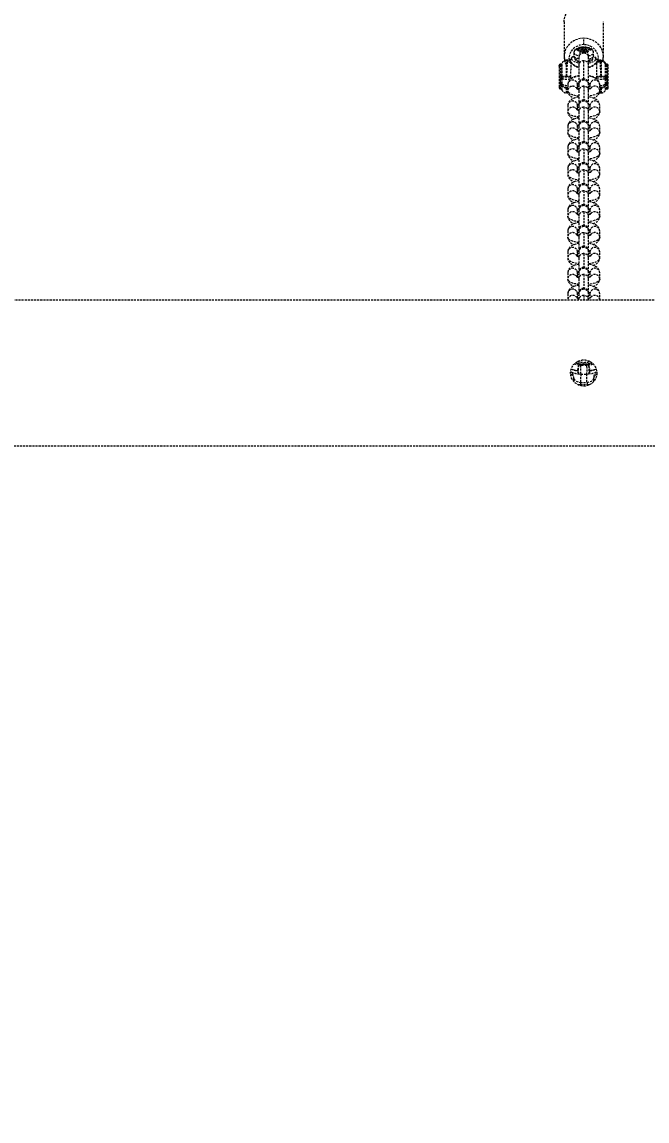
# Model space of a CAD drawing. Header units: millimetres. Extents: x -6713 to 5148, y -2591 to 1587.
# Drawn here: x -195 to 187, y -995 to -324 of the extents above; entities that cross this region are included whole.
import ezdxf

# ---------------------------------------------------------------- set-up
doc = ezdxf.new("R2010")
doc.units = ezdxf.units.MM
doc.linetypes.add('HIDDEN', pattern=[1.905, 1.27, -0.635])
for name, color, linetype in [('DIKOM_ОБЪЕКТ', 7, 'Continuous'), ('DIKOM_РАЗМЕР_ЗОНА', 7, 'Continuous'), ('DIKOM_РАЗМЕР_ОБЪЕКТА', 7, 'Continuous')]:
    doc.layers.add(name, color=color, linetype=linetype)
doc.styles.add('style1', font='arialbd.ttf', dxfattribs={"width": 0.8})
doc.dimstyles.new('1-50', dxfattribs={"dimtxt": 300, "dimasz": 200, "dimexe": 100, "dimexo": 0, "dimgap": 100, "dimtad": 1, "dimtxsty": 'style1', "dimcen": 200, "dimclrd": 7, "dimclre": 7, "dimclrt": 7, "dimadec": 1, "dimazin": 2, "dimtfac": 1, "dimtmove": 0, "dimatfit": 2, "dimfxl": 0, "dimlwd": 25, "dimlwe": 18, "dimarcsym": 0})

# ---------------------------------------------------------------- blocks, each defined once
blk = doc.blocks.new('*D0')
at = {"layer": 'Defpoints', "color": 0, "transparency": 16777216}
for p in [(-5474.61, 1436.5), (3266.41, 1436.5), (3451.12, -1263.5)]:
    blk.add_point(p, dxfattribs=at)
at = {"layer": 'DIKOM_РАЗМЕР_ОБЪЕКТА', "color": 7, "lineweight": 18, "transparency": 16777216}
for p, q in [((3266.41, 1436.5), (-5574.61, 1436.5)), ((3451.12, -1263.5), (-5574.61, -1263.5))]:
    blk.add_line(p, q, dxfattribs=at)
at = {"layer": 'DIKOM_РАЗМЕР_ОБЪЕКТА', "color": 7, "lineweight": 25, "transparency": 16777216}
blk.add_line((-5474.61, -1063.5), (-5474.61, 1236.5), dxfattribs=at)
at = {"layer": 'DIKOM_РАЗМЕР_ОБЪЕКТА', "color": 7, "transparency": 16777216}
for points in [[(-5507.94, 1236.5), (-5441.28, 1236.5), (-5474.61, 1436.5)], [(-5507.94, -1063.5), (-5441.28, -1063.5), (-5474.61, -1263.5)]]:
    blk.add_solid(points, dxfattribs=at)
at = {"layer": 'DIKOM_РАЗМЕР_ОБЪЕКТА', "color": 7, "transparency": 16777216, "insert": (-5753.31, 29.27), "char_height": 300, "attachment_point": 5, "rotation": 90, "style": 'style1'}
blk.add_mtext('{\\fArial|b0|i0|c204|p34;\\H1.16667x;2700}', dxfattribs=at)
blk = doc.blocks.new('*D2')
at = {"layer": 'Defpoints', "color": 0, "transparency": 16777216}
for p in [(-4851.5, 438.4), (5148.5, 234.63), (-4851.5, -2490.97)]:
    blk.add_point(p, dxfattribs=at)
at = {"layer": 'DIKOM_РАЗМЕР_ЗОНА', "color": 7, "lineweight": 18, "transparency": 16777216}
for p, q in [((-4851.5, 438.4), (-4851.5, -2590.97)), ((5148.5, 234.63), (5148.5, -2590.97))]:
    blk.add_line(p, q, dxfattribs=at)
at = {"layer": 'DIKOM_РАЗМЕР_ЗОНА', "color": 7, "lineweight": 25, "transparency": 16777216}
blk.add_line((4948.5, -2490.97), (-4651.5, -2490.97), dxfattribs=at)
at = {"layer": 'DIKOM_РАЗМЕР_ЗОНА', "color": 7, "transparency": 16777216}
for points in [[(-4651.5, -2457.64), (-4651.5, -2524.31), (-4851.5, -2490.97)], [(4948.5, -2457.64), (4948.5, -2524.31), (5148.5, -2490.97)]]:
    blk.add_solid(points, dxfattribs=at)
at = {"layer": 'DIKOM_РАЗМЕР_ЗОНА', "color": 7, "transparency": 16777216, "insert": (187.27, -2212.27), "char_height": 300, "attachment_point": 5, "style": 'style1'}
blk.add_mtext('{\\fArial|b0|i0|c204|p34;\\H1.16667x;10000}', dxfattribs=at)

msp = doc.modelspace()

# ---------------------------------------------------------------- linework, layer by layer
at = {"layer": 'DIKOM_ОБЪЕКТ', "color": 7, "linetype": 'HIDDEN', "lineweight": 15}
for p, q in [((136.5, -324.108), (136.5, -345.251)), ((160.5, -345.251), (160.5, -324.108)), ((147, -340.726), (148.5, -340.416)), ((147, -341.347), (147, -340.726)), ((148.5, -341.657), (147, -341.347)), ((148.5, -340.416), (150, -340.726)), ((148.5, -340.416), (148.5, -341.657)), ((150, -341.347), (148.5, -341.657)), ((150, -340.726), (150, -341.347)), ((136.5, -345.251), (136.731, -346.872)), ((136.731, -346.872), (136.849, -347.694)), ((138.441, -347.472), (137.958, -347.472)), ((137.958, -357.329), (137.958, -347.472)), ((138.427, -347.903), (138.439, -348.136)), ((138.439, -348.136), (138.427, -348.417)), ((140.75, -348.718), (140.749, -348.698)), ((140.757, -348.947), (140.75, -348.718)), ((140.757, -349.158), (140.757, -348.947)), ((142.5, -342.904), (142.5, -344.771)), ((142.554, -345.058), (142.5, -344.771)), ((143.076, -346.311), (143, -346.638)), ((143.64, -347.526), (143.5, -347.105)), ((145.672, -344.8), (145.5, -345.7)), ((145.5, -345.7), (145.5, -350.646)), ((148.5, -359.012), (148.5, -347.846)), ((151.5, -345.7), (151.328, -344.8)), ((151.5, -350.646), (151.5, -345.7)), ((154.5, -344.771), (154.447, -345.056)), ((154.5, -344.771), (154.5, -342.904)), ((156.25, -348.717), (156.243, -348.947)), ((156.243, -348.947), (156.243, -349.158)), ((156.251, -348.697), (156.25, -348.717)), ((159.042, -347.472), (158.559, -347.472)), ((158.561, -348.136), (158.573, -347.903)), ((158.573, -348.417), (158.561, -348.136)), ((159.042, -347.472), (159.042, -348.136)), ((159.042, -348.136), (159.042, -357.329)), ((160.405, -346.164), (160.5, -345.251)), ((133.5, -351.17), (133.5, -350.745)), ((133.5, -351.17), (133.5, -364.145)), ((134.423, -349.972), (134.25, -349.972)), ((134.25, -350.47), (134.25, -349.972)), ((134.25, -364.972), (134.25, -350.47)), ((134.423, -350.47), (134.423, -349.972)), ((134.423, -350.47), (134.423, -357.365)), ((135.13, -350.003), (135.13, -349.476)), ((135.13, -350.003), (135.13, -357.357)), ((140.757, -349.45), (140.757, -349.158)), ((145.5, -350.646), (145.5, -361.992)), ((151.5, -361.992), (151.5, -350.646)), ((156.243, -349.158), (156.243, -349.45)), ((162.75, -349.972), (162.577, -349.972)), ((162.577, -350.47), (162.577, -349.972)), ((162.577, -357.365), (162.577, -350.47)), ((162.75, -349.972), (162.75, -350.47)), ((162.75, -350.47), (162.75, -364.972)), ((163.5, -351.17), (163.5, -350.745)), ((163.5, -364.145), (163.5, -351.17)), ((134.423, -357.365), (134.423, -357.431)), ((134.423, -357.431), (134.444, -358.484)), ((134.444, -361.692), (134.423, -362.52)), ((135.13, -357.416), (135.13, -357.357)), ((135.13, -357.416), (135.142, -358.536)), ((135.142, -361.971), (135.13, -362.866)), ((138.75, -362.364), (138.75, -366.126)), ((140.633, -358.718), (140.629, -357.555)), ((144.75, -365.012), (144.75, -362.364)), ((145.5, -361.992), (145.5, -362.441)), ((145.5, -362.441), (145.5, -366.204)), ((148.5, -358.992), (148.5, -359.64)), ((151.5, -362.441), (151.5, -361.992)), ((151.5, -366.204), (151.5, -362.441)), ((152.25, -362.364), (152.25, -365.013)), ((156.371, -357.555), (156.367, -358.718)), ((158.25, -366.126), (158.25, -362.364)), ((161.858, -358.536), (161.87, -357.416)), ((161.87, -362.866), (161.858, -361.971)), ((161.87, -357.357), (161.87, -357.416)), ((162.556, -358.484), (162.577, -357.431)), ((162.577, -362.52), (162.556, -361.692)), ((162.577, -357.431), (162.577, -357.365)), ((134.25, -364.972), (134.423, -364.972)), ((134.423, -362.52), (134.423, -362.569)), ((134.423, -362.569), (134.423, -364.972)), ((135.13, -362.909), (135.13, -362.866)), ((135.13, -362.909), (135.13, -365.404)), ((138.75, -364.151), (137.958, -364.269)), ((137.958, -367.472), (137.958, -364.269)), ((137.958, -367.472), (138.441, -367.472)), ((138.348, -367.472), (138.999, -367.397)), ((145.357, -364.836), (144.75, -364.773)), ((145.5, -363.438), (145.155, -363.36)), ((145.5, -364.904), (145.357, -364.836)), ((145.5, -364.876), (145.357, -364.836)), ((145.5, -366.204), (145.5, -374.79)), ((148.5, -363.403), (148.5, -371.765)), ((151.849, -363.36), (151.5, -363.438)), ((151.5, -364.533), (152.25, -364.259)), ((151.834, -365.141), (151.5, -365.135)), ((151.5, -374.775), (151.5, -366.204)), ((158.011, -367.398), (158.652, -367.472)), ((158.559, -367.472), (159.042, -367.472)), ((159.042, -364.269), (159.042, -367.472)), ((161.87, -362.866), (161.87, -362.909)), ((162.577, -362.569), (162.577, -362.52)), ((162.577, -364.972), (162.577, -362.569)), ((162.577, -364.972), (162.75, -364.972)), ((138.75, -375.139), (138.75, -378.902)), ((144.75, -377.788), (144.75, -375.139)), ((145.5, -374.768), (145.5, -375.217)), ((145.5, -375.217), (145.5, -378.979)), ((148.5, -371.768), (148.5, -372.416)), ((151.5, -375.217), (151.5, -374.768)), ((151.5, -378.979), (151.5, -375.217)), ((152.25, -375.139), (152.25, -377.789)), ((158.25, -378.902), (158.25, -375.139)), ((145.5, -378.979), (145.5, -387.566)), ((148.5, -376.179), (148.5, -384.541)), ((151.5, -387.551), (151.5, -378.979)), ((138.75, -387.915), (138.75, -391.678)), ((144.75, -390.564), (144.75, -387.915)), ((145.5, -387.544), (145.5, -387.992)), ((145.5, -387.992), (145.5, -391.755)), ((148.5, -384.544), (148.5, -385.192)), ((148.5, -388.955), (148.5, -397.316)), ((151.5, -387.992), (151.5, -387.544)), ((151.5, -391.755), (151.5, -387.992)), ((152.25, -387.915), (152.25, -390.565)), ((158.25, -391.678), (158.25, -387.915)), ((145.5, -391.755), (145.5, -400.341)), ((151.5, -400.327), (151.5, -391.755)), ((138.75, -400.691), (138.75, -404.454)), ((144.75, -403.339), (144.75, -400.691)), ((145.5, -400.32), (145.5, -400.768)), ((145.5, -400.768), (145.5, -404.531)), ((148.5, -397.32), (148.5, -397.968)), ((148.5, -401.73), (148.5, -410.092)), ((151.5, -400.768), (151.5, -400.32)), ((151.5, -404.531), (151.5, -400.768)), ((152.25, -400.691), (152.25, -403.34)), ((158.25, -404.454), (158.25, -400.691)), ((145.5, -404.531), (145.5, -413.117)), ((151.5, -413.103), (151.5, -404.531)), ((138.75, -413.467), (138.75, -417.23)), ((144.75, -416.115), (144.75, -413.467)), ((145.5, -413.096), (145.5, -413.544)), ((145.5, -413.544), (145.5, -417.307)), ((148.5, -410.096), (148.5, -410.743)), ((148.5, -414.506), (148.5, -422.868)), ((151.5, -413.544), (151.5, -413.096)), ((151.5, -417.307), (151.5, -413.544)), ((152.25, -413.467), (152.25, -416.116)), ((158.25, -417.23), (158.25, -413.467)), ((145.5, -417.307), (145.5, -425.893)), ((148.5, -422.872), (148.5, -423.519)), ((151.5, -425.879), (151.5, -417.307)), ((138.75, -426.243), (138.75, -430.005)), ((144.75, -428.891), (144.75, -426.243)), ((145.5, -425.872), (145.5, -426.32)), ((145.5, -426.32), (145.5, -430.083)), ((148.5, -427.282), (148.5, -435.644)), ((151.5, -426.32), (151.5, -425.872)), ((151.5, -430.083), (151.5, -426.32)), ((152.25, -426.243), (152.25, -428.892)), ((158.25, -430.005), (158.25, -426.243)), ((145.5, -430.083), (145.5, -438.647)), ((148.5, -435.647), (148.5, -436.295)), ((151.5, -438.647), (151.5, -430.083)), ((138.75, -439.018), (138.75, -442.781)), ((144.75, -441.667), (144.75, -439.018)), ((145.5, -438.647), (145.5, -439.096)), ((145.5, -439.096), (145.5, -442.859)), ((145.5, -442.859), (145.5, -451.445)), ((148.5, -440.058), (148.5, -448.42)), ((151.5, -439.096), (151.5, -438.647)), ((151.5, -442.859), (151.5, -439.096)), ((151.5, -451.43), (151.5, -442.859)), ((152.25, -439.018), (152.25, -441.668)), ((158.25, -442.781), (158.25, -439.018)), ((148.5, -448.423), (148.5, -449.071)), ((138.75, -451.794), (138.75, -455.557)), ((144.75, -454.443), (144.75, -451.794)), ((145.5, -451.423), (145.5, -451.872)), ((145.5, -451.872), (145.5, -455.634)), ((145.5, -455.634), (145.5, -464.22)), ((148.5, -452.834), (148.5, -461.195)), ((151.5, -451.872), (151.5, -451.423)), ((151.5, -455.634), (151.5, -451.872)), ((151.5, -464.206), (151.5, -455.634)), ((152.25, -451.794), (152.25, -454.444)), ((158.25, -455.557), (158.25, -451.794)), ((148.5, -461.199), (148.5, -461.847)), ((138.75, -464.57), (138.75, -468.333)), ((144.75, -467.218), (144.75, -464.57)), ((145.5, -464.199), (145.5, -464.647)), ((145.5, -464.647), (145.5, -468.41)), ((145.5, -468.41), (145.5, -476.996)), ((148.5, -465.609), (148.5, -473.971)), ((151.5, -464.647), (151.5, -464.199)), ((151.5, -468.41), (151.5, -464.647)), ((151.5, -476.982), (151.5, -468.41)), ((152.25, -464.57), (152.25, -467.22)), ((158.25, -468.333), (158.25, -464.57)), ((148.5, -473.975), (148.5, -474.622)), ((138.75, -477.346), (138.75, -481.109)), ((144.75, -479.994), (144.75, -477.346)), ((145.5, -476.975), (145.5, -477.423)), ((145.5, -477.423), (145.5, -481.186)), ((145.5, -481.186), (145.5, -489.751)), ((148.5, -478.385), (148.5, -486.747)), ((151.5, -477.423), (151.5, -476.975)), ((151.5, -481.186), (151.5, -477.423)), ((151.5, -489.751), (151.5, -481.186)), ((152.25, -477.346), (152.25, -479.995)), ((158.25, -481.109), (158.25, -477.346)), ((145.5, -489.751), (145.5, -490.199)), ((148.5, -486.751), (148.5, -487.398)), ((151.5, -490.199), (151.5, -489.751)), ((1210.5, -494), (-938.794, -494)), ((138.75, -490.122), (138.75, -493.885)), ((138.75, -493.885), (138.755, -494)), ((144.75, -492.77), (144.75, -490.122)), ((145.5, -490.199), (145.5, -493.962)), ((148.5, -491.161), (148.5, -494)), ((151.5, -493.962), (151.5, -490.199)), ((152.25, -490.122), (152.25, -492.771)), ((158.245, -494), (158.25, -493.885)), ((158.25, -493.885), (158.25, -490.122)), ((145.527, -533.787), (145.581, -533.796)), ((146.66, -533.919), (145.581, -533.796)), ((145.774, -532.97), (145.712, -532.961)), ((146.782, -533.102), (145.774, -532.97)), ((146.782, -533.102), (148.5, -533.188)), ((148.5, -533.188), (150.218, -533.102)), ((150.218, -533.102), (151.226, -532.97)), ((151.419, -533.796), (150.34, -533.919)), ((151.288, -532.961), (151.226, -532.97)), ((151.419, -533.796), (151.473, -533.787)), ((140.566, -537.64), (140.909, -537.912)), ((140.764, -537.768), (140.978, -537.887)), ((142.5, -543.622), (142.5, -541.995)), ((142.531, -543.658), (142.531, -542.172)), ((145.584, -539.065), (146.763, -539.132)), ((146.763, -539.132), (150.237, -539.132)), ((150.237, -539.132), (151.416, -539.065)), ((154.469, -542.172), (154.469, -543.668)), ((154.5, -541.995), (154.5, -543.635)), ((156.021, -537.887), (156.234, -537.769)), ((156.089, -537.913), (156.364, -537.694)), ((151.471, -545.804), (145.377, -545.804)), ((146.5, -544.231), (150.5, -544.231)), ((146.5, -544.231), (146.5, -545.494)), ((146.5, -545.494), (150.5, -545.494)), ((146.512, -545.804), (146.5, -545.494)), ((150.5, -545.494), (150.488, -545.804)), ((150.5, -544.231), (150.5, -545.494)), ((-1083.5, -583), (1380.5, -583))]:
    msp.add_line(p, q, dxfattribs=at)
at = {"layer": 'DIKOM_ОБЪЕКТ', "color": 7, "linetype": 'HIDDEN', "lineweight": 15, "flags": 128}
for points in [[(136.5, -324.108), (136.682, -322.162), (137.224, -320.276), (138.108, -318.506), (139.307, -316.907), (140.787, -315.526), (142.5, -314.406), (144.396, -313.58), (146.416, -313.075), (148.5, -312.905)], [(148.5, -334.048), (146.416, -334.219), (144.396, -334.724), (142.5, -335.549), (140.787, -336.669), (139.307, -338.05), (138.108, -339.65), (137.224, -341.42), (136.682, -343.306), (136.5, -345.251)], [(160.5, -345.251), (160.318, -343.306), (159.776, -341.42), (158.892, -339.65), (157.693, -338.05), (156.213, -336.669), (154.5, -335.549), (152.604, -334.724), (150.584, -334.219), (148.5, -334.048)], [(148.5, -337.924), (145.98, -338.26), (143.1, -339.605), (141.719, -340.802), (140.559, -342.373), (139.777, -344.258), (139.5, -346.327), (139.682, -347.685)], [(148.5, -339.47), (147.193, -339.536), (146.69, -339.599), (145.899, -339.747), (145.154, -339.953), (144.427, -340.244), (143.739, -340.65), (143.148, -341.193), (142.731, -341.847), (142.519, -342.594), (142.5, -342.904)], [(152.5, -341.037), (152.34, -340.635), (151.7, -340.177), (151.13, -339.957), (150.382, -339.772), (149.485, -339.647), (148.5, -339.603), (147.515, -339.647), (146.618, -339.772), (145.87, -339.957), (145.3, -340.177), (144.66, -340.635), (144.5, -341.037)], [(144.5, -341.037), (144.64, -341.412), (145.069, -341.774), (145.756, -342.08), (146.614, -342.301)], [(145, -341.037), (145.19, -341.444), (145.738, -341.807), (146.586, -342.087), (147.641, -342.253), (148.789, -342.287), (149.906, -342.185), (150.87, -341.959), (151.578, -341.634), (151.952, -341.243), (151.952, -340.83), (151.578, -340.44), (150.87, -340.114), (149.906, -339.888), (148.789, -339.787), (147.641, -339.821), (146.586, -339.987), (145.738, -340.266), (145.19, -340.629), (145, -341.037)], [(145.5, -341.037), (145.681, -340.669), (146.202, -340.346), (147, -340.106), (147.979, -339.978), (149.021, -339.978), (150, -340.106), (150.798, -340.346), (151.319, -340.669), (151.5, -341.037), (151.319, -341.404), (150.798, -341.728), (150, -341.968), (149.021, -342.095), (147.979, -342.095), (147, -341.968), (146.202, -341.728), (145.681, -341.404), (145.5, -341.037)], [(157.319, -347.676), (157.5, -346.327), (157.223, -344.258), (156.441, -342.373), (155.281, -340.802), (153.9, -339.605), (151.02, -338.26), (148.5, -337.924)], [(154.5, -342.904), (154.434, -342.333), (154.118, -341.561), (153.572, -340.903), (152.815, -340.369), (151.916, -339.977), (151.095, -339.745), (150.413, -339.615), (149.679, -339.524), (148.5, -339.47)], [(150.386, -342.301), (151.244, -342.08), (151.931, -341.774), (152.36, -341.412), (152.5, -341.037)], [(138.427, -348.417), (138.351, -349.939), (138.24, -352.046), (138.105, -354.574), (137.958, -357.329)], [(138.345, -347.49), (138.351, -347.473), (138.427, -347.903)], [(142.604, -345.036), (141.723, -345.487), (141.042, -346.356), (141, -346.638)], [(141, -346.638), (141.423, -347.528), (142.643, -348.317), (144.524, -348.917), (145.5, -349.061)], [(142.5, -342.904), (142.555, -343.193), (142.717, -343.477), (142.985, -343.751), (143.354, -344.009), (143.816, -344.247), (144.363, -344.461), (144.985, -344.646), (145.672, -344.8)], [(145.5, -346.633), (144.985, -346.514), (144.363, -346.328), (143.816, -346.115), (143.354, -345.876), (142.985, -345.618), (142.717, -345.344), (142.555, -345.06), (142.554, -345.058)], [(143, -346.638), (143.187, -347.148), (143.737, -347.624), (144.611, -348.032), (145.5, -348.29)], [(151.328, -344.8), (152.015, -344.646), (152.637, -344.461), (153.184, -344.247), (153.646, -344.009), (154.015, -343.751), (154.283, -343.477), (154.445, -343.193), (154.5, -342.904)], [(151.5, -348.29), (152.389, -348.032), (153.263, -347.624), (153.813, -347.148), (154, -346.638), (153.939, -346.345)], [(151.5, -349.084), (151.785, -349.054), (153.832, -348.528), (155.277, -347.789), (155.958, -346.921), (156, -346.638)], [(153.438, -346.823), (153.453, -346.861), (153.453, -347.349), (153.322, -347.579)], [(156, -346.638), (155.577, -345.748), (154.384, -344.977)], [(157.319, -347.676), (156.495, -346.586), (155.252, -345.468)], [(158.573, -347.903), (158.649, -347.473), (158.655, -347.492)], [(159.042, -357.329), (158.895, -354.577), (158.76, -352.052), (158.649, -349.948), (158.573, -348.417)], [(160.187, -347.734), (160.267, -347.49), (160.405, -346.164)], [(134.444, -361.692), (134.46, -360.165), (134.444, -358.484)], [(135.142, -358.536), (135.151, -360.33), (135.142, -361.971)], [(145.5, -357.165), (145.098, -357.221), (144.066, -357.431), (143.036, -357.719), (142.044, -358.096), (141.101, -358.587), (140.24, -359.223), (139.546, -359.983), (139.056, -360.85), (138.79, -361.807), (138.76, -362.089), (138.752, -362.227), (138.751, -362.296), (138.75, -362.33), (138.75, -362.347), (138.75, -362.356), (138.75, -362.36), (138.75, -362.362), (138.75, -362.363), (138.75, -362.363), (138.75, -362.363), (138.75, -362.363), (138.75, -362.364), (138.75, -362.364), (138.75, -362.364), (138.75, -362.364)], [(158.25, -362.444), (158.25, -362.378), (158.25, -362.366), (158.25, -362.365), (158.25, -362.364), (158.25, -362.364), (158.25, -362.363), (158.25, -362.354), (158.108, -361.323), (157.702, -360.363), (157.053, -359.506), (156.158, -358.754), (155.062, -358.144), (153.627, -357.615), (152.352, -357.304), (151.5, -357.162)], [(152.25, -362.364), (152.178, -362.101), (151.965, -361.849), (151.618, -361.617), (151.5, -361.557)], [(161.858, -361.971), (161.849, -360.318), (161.858, -358.536)], [(162.556, -361.692), (162.54, -360.154), (162.556, -358.484)], [(137.958, -364.269), (138.105, -366.027), (138.24, -367.122), (138.347, -367.459)], [(138.75, -366.126), (138.817, -366.844), (139.142, -367.832), (139.715, -368.724), (140.53, -369.508), (141.585, -370.175), (142.601, -370.619), (142.661, -370.638)], [(145.5, -369.451), (144.769, -369.354), (143.083, -369.032), (141.606, -368.597), (140.393, -368.068), (139.492, -367.464), (138.937, -366.808), (138.75, -366.126)], [(144.75, -363.479), (145.11, -363.358), (145.486, -363.269)], [(144.75, -363.554), (145.315, -363.355), (145.655, -363.317)], [(144.75, -364.356), (144.806, -364.388), (145.5, -364.589)], [(145.357, -364.836), (144.876, -364.677), (144.75, -364.628)], [(151.346, -363.317), (151.685, -363.355), (152.25, -363.554)], [(152.25, -364.628), (151.945, -364.741), (151.5, -364.876)], [(152.767, -364.787), (152.771, -364.783), (152.576, -364.885), (152.17, -365.044), (151.593, -365.21), (151.5, -365.229)], [(158.25, -366.126), (158.063, -366.808), (157.508, -367.464), (156.607, -368.068), (155.394, -368.597), (153.917, -369.032), (152.231, -369.354), (151.5, -369.451)], [(154.305, -370.641), (154.956, -370.394), (155.899, -369.903), (156.76, -369.267), (157.454, -368.507), (157.944, -367.64), (158.21, -366.683), (158.25, -366.126)], [(159.042, -364.269), (158.631, -364.226), (158.25, -364.152)], [(145.351, -369.962), (145.098, -369.997), (144.066, -370.207), (143.036, -370.495), (142.044, -370.872), (141.101, -371.363), (140.24, -371.999), (139.546, -372.759), (139.056, -373.626), (138.79, -374.583), (138.76, -374.865), (138.752, -375.003), (138.751, -375.072), (138.75, -375.106), (138.75, -375.123), (138.75, -375.132), (138.75, -375.136), (138.75, -375.138), (138.75, -375.139), (138.75, -375.139), (138.75, -375.139), (138.75, -375.139), (138.75, -375.139), (138.75, -375.139), (138.75, -375.14), (138.75, -375.14)], [(152.25, -375.139), (152.178, -374.877), (151.965, -374.625), (151.618, -374.393), (151.477, -374.322)], [(158.25, -375.22), (158.25, -375.154), (158.25, -375.142), (158.25, -375.14), (158.25, -375.14), (158.25, -375.139), (158.25, -375.139), (158.25, -375.13), (158.108, -374.099), (157.702, -373.139), (157.053, -372.282), (156.158, -371.53), (155.062, -370.92), (153.627, -370.391), (152.352, -370.08), (151.5, -369.938)], [(138.75, -378.902), (138.817, -379.62), (139.142, -380.608), (139.715, -381.5), (140.53, -382.284), (141.585, -382.951), (142.601, -383.395), (142.661, -383.413)], [(145.5, -382.227), (144.769, -382.13), (143.083, -381.807), (141.606, -381.373), (140.393, -380.843), (139.492, -380.239), (138.937, -379.584), (138.75, -378.902)], [(144.75, -376.255), (145.11, -376.134), (145.5, -376.042)], [(152.767, -377.562), (152.771, -377.558), (152.576, -377.661), (152.17, -377.82), (151.593, -377.986), (151.5, -378.005)], [(158.25, -378.902), (158.063, -379.584), (157.508, -380.239), (156.607, -380.843), (155.394, -381.373), (153.917, -381.807), (152.231, -382.13), (151.5, -382.227)], [(154.305, -383.417), (154.956, -383.17), (155.899, -382.679), (156.76, -382.043), (157.454, -381.283), (157.944, -380.415), (158.21, -379.459), (158.25, -378.902)], [(145.5, -382.717), (145.098, -382.773), (144.066, -382.983), (143.036, -383.271), (142.044, -383.648), (141.101, -384.139), (140.24, -384.775), (139.546, -385.535), (139.056, -386.402), (138.79, -387.359), (138.76, -387.64), (138.752, -387.779), (138.751, -387.848), (138.75, -387.882), (138.75, -387.899), (138.75, -387.907), (138.75, -387.912), (138.75, -387.914), (138.75, -387.915), (138.75, -387.915), (138.75, -387.915), (138.75, -387.915), (138.75, -387.915), (138.75, -387.915), (138.75, -387.916), (138.75, -387.916)], [(144.75, -389.031), (145.11, -388.91), (145.5, -388.818)], [(152.25, -387.915), (152.178, -387.653), (151.965, -387.401), (151.618, -387.169), (151.477, -387.098)], [(158.25, -387.996), (158.25, -387.93), (158.25, -387.918), (158.25, -387.916), (158.25, -387.915), (158.25, -387.915), (158.25, -387.915), (158.25, -387.906), (158.108, -386.875), (157.702, -385.915), (157.053, -385.057), (156.158, -384.306), (155.062, -383.696), (153.627, -383.167), (152.352, -382.856), (151.5, -382.714)], [(138.75, -391.678), (138.817, -392.395), (139.142, -393.384), (139.715, -394.276), (140.53, -395.06), (141.585, -395.726), (142.601, -396.171), (142.661, -396.189)], [(145.5, -395.003), (144.769, -394.906), (143.083, -394.583), (141.606, -394.149), (140.393, -393.619), (139.492, -393.015), (138.937, -392.36), (138.75, -391.678)], [(145.5, -395.492), (145.098, -395.549), (144.066, -395.759), (143.036, -396.047), (142.044, -396.423), (141.101, -396.915), (140.24, -397.55), (139.546, -398.31), (139.056, -399.178), (138.79, -400.135), (138.76, -400.416), (138.752, -400.555), (138.751, -400.624), (138.75, -400.658), (138.75, -400.675), (138.75, -400.683), (138.75, -400.688), (138.75, -400.69), (138.75, -400.691), (138.75, -400.691), (138.75, -400.691), (138.75, -400.691), (138.75, -400.691), (138.75, -400.691), (138.75, -400.692), (138.75, -400.692)], [(152.767, -390.338), (152.771, -390.334), (152.576, -390.437), (152.17, -390.596), (151.593, -390.762), (151.5, -390.781)], [(158.25, -391.678), (158.063, -392.36), (157.508, -393.015), (156.607, -393.619), (155.394, -394.149), (153.917, -394.583), (152.231, -394.906), (151.5, -395.003)], [(158.25, -400.772), (158.25, -400.705), (158.25, -400.693), (158.25, -400.692), (158.25, -400.691), (158.25, -400.691), (158.25, -400.691), (158.25, -400.682), (158.108, -399.651), (157.702, -398.69), (157.053, -397.833), (156.158, -397.082), (155.062, -396.471), (153.627, -395.942), (152.352, -395.632), (151.5, -395.49)], [(154.305, -396.193), (154.956, -395.946), (155.899, -395.454), (156.76, -394.819), (157.454, -394.059), (157.944, -393.191), (158.21, -392.234), (158.25, -391.678)], [(144.75, -401.806), (145.11, -401.686), (145.5, -401.594)], [(152.25, -400.691), (152.178, -400.429), (151.965, -400.177), (151.618, -399.944), (151.477, -399.874)], [(138.75, -404.454), (138.817, -405.171), (139.142, -406.16), (139.715, -407.051), (140.53, -407.836), (141.585, -408.502), (142.601, -408.947), (142.661, -408.965)], [(145.5, -407.778), (144.769, -407.682), (143.083, -407.359), (141.606, -406.925), (140.393, -406.395), (139.492, -405.791), (138.937, -405.135), (138.75, -404.454)], [(145.5, -408.268), (145.098, -408.325), (144.066, -408.534), (143.036, -408.823), (142.044, -409.199), (141.101, -409.69), (140.24, -410.326), (139.546, -411.086), (139.056, -411.954), (138.79, -412.91), (138.76, -413.192), (138.752, -413.331), (138.751, -413.399), (138.75, -413.434), (138.75, -413.451), (138.75, -413.459), (138.75, -413.463), (138.75, -413.465), (138.75, -413.467), (138.75, -413.467), (138.75, -413.467), (138.75, -413.467), (138.75, -413.467), (138.75, -413.467), (138.75, -413.467), (138.75, -413.467)], [(152.767, -403.114), (152.771, -403.11), (152.576, -403.213), (152.17, -403.372), (151.593, -403.538), (151.5, -403.557)], [(158.25, -404.454), (158.063, -405.135), (157.508, -405.791), (156.607, -406.395), (155.394, -406.925), (153.917, -407.359), (152.231, -407.682), (151.5, -407.778)], [(158.25, -413.548), (158.25, -413.481), (158.25, -413.469), (158.25, -413.468), (158.25, -413.467), (158.25, -413.467), (158.25, -413.467), (158.25, -413.457), (158.108, -412.427), (157.702, -411.466), (157.053, -410.609), (156.158, -409.858), (155.062, -409.247), (153.627, -408.718), (152.352, -408.408), (151.5, -408.265)], [(154.305, -408.968), (154.956, -408.721), (155.899, -408.23), (156.76, -407.594), (157.454, -406.834), (157.944, -405.967), (158.21, -405.01), (158.25, -404.454)], [(144.75, -413.467), (144.822, -413.205), (145.035, -412.952), (145.382, -412.72), (145.524, -412.649)], [(144.75, -414.582), (145.11, -414.462), (145.5, -414.369)], [(152.767, -415.89), (152.771, -415.886), (152.576, -415.989), (152.17, -416.148), (151.593, -416.313), (151.5, -416.332)], [(138.75, -417.23), (138.817, -417.947), (139.142, -418.935), (139.715, -419.827), (140.53, -420.612), (141.585, -421.278), (142.601, -421.723), (142.661, -421.741)], [(138.75, -417.23), (138.937, -417.911), (139.492, -418.567), (140.393, -419.171), (141.606, -419.7), (143.083, -420.135), (144.769, -420.458), (145.5, -420.554)], [(145.5, -421.044), (145.098, -421.101), (144.066, -421.31), (143.036, -421.598), (142.044, -421.975), (141.101, -422.466), (140.24, -423.102), (139.546, -423.862), (139.056, -424.729), (138.79, -425.686), (138.76, -425.968), (138.752, -426.106), (138.751, -426.175), (138.75, -426.209), (138.75, -426.226), (138.75, -426.235), (138.75, -426.239), (138.75, -426.241), (138.75, -426.242), (138.75, -426.242), (138.75, -426.243), (138.75, -426.243), (138.75, -426.243), (138.75, -426.243), (138.75, -426.243), (138.75, -426.243)], [(151.5, -420.554), (152.231, -420.458), (153.917, -420.135), (155.394, -419.7), (156.607, -419.171), (157.508, -418.567), (158.063, -417.911), (158.25, -417.23)], [(158.25, -426.323), (158.25, -426.257), (158.25, -426.245), (158.25, -426.244), (158.25, -426.243), (158.25, -426.243), (158.25, -426.242), (158.25, -426.233), (158.108, -425.202), (157.702, -424.242), (157.053, -423.385), (156.158, -422.633), (155.062, -422.023), (153.627, -421.494), (152.352, -421.183), (151.5, -421.041)], [(154.305, -421.744), (154.956, -421.497), (155.899, -421.006), (156.76, -420.37), (157.454, -419.61), (157.944, -418.743), (158.21, -417.786), (158.25, -417.23)], [(144.75, -426.243), (144.822, -425.98), (145.035, -425.728), (145.382, -425.496), (145.524, -425.425)], [(144.75, -427.358), (145.11, -427.238), (145.5, -427.145)], [(152.767, -428.666), (152.771, -428.662), (152.576, -428.764), (152.17, -428.923), (151.593, -429.089), (151.5, -429.108)], [(138.75, -430.005), (138.817, -430.723), (139.142, -431.711), (139.715, -432.603), (140.53, -433.388), (141.585, -434.054), (142.601, -434.498), (142.661, -434.517)], [(138.75, -430.005), (138.937, -430.687), (139.492, -431.343), (140.393, -431.947), (141.606, -432.476), (143.083, -432.911), (144.769, -433.234), (145.5, -433.33)], [(145.5, -433.82), (145.098, -433.876), (144.066, -434.086), (143.036, -434.374), (142.044, -434.751), (141.101, -435.242), (140.24, -435.878), (139.546, -436.638), (139.056, -437.505), (138.79, -438.462), (138.76, -438.744), (138.752, -438.882), (138.751, -438.951), (138.75, -438.985), (138.75, -439.002), (138.75, -439.011), (138.75, -439.015), (138.75, -439.017), (138.75, -439.018), (138.75, -439.018), (138.75, -439.018), (138.75, -439.018), (138.75, -439.018), (138.75, -439.018), (138.75, -439.019), (138.75, -439.019)], [(151.5, -433.33), (152.231, -433.234), (153.917, -432.911), (155.394, -432.476), (156.607, -431.947), (157.508, -431.343), (158.063, -430.687), (158.25, -430.005)], [(158.25, -439.099), (158.25, -439.033), (158.25, -439.021), (158.25, -439.019), (158.25, -439.019), (158.25, -439.018), (158.25, -439.018), (158.25, -439.009), (158.108, -437.978), (157.702, -437.018), (157.053, -436.161), (156.158, -435.409), (155.062, -434.799), (153.627, -434.27), (152.352, -433.959), (151.5, -433.817)], [(154.305, -434.52), (154.956, -434.273), (155.899, -433.782), (156.76, -433.146), (157.454, -432.386), (157.944, -431.519), (158.21, -430.562), (158.25, -430.005)], [(138.75, -442.781), (138.817, -443.499), (139.142, -444.487), (139.715, -445.379), (140.53, -446.163), (141.585, -446.83), (142.601, -447.274), (142.661, -447.292)], [(145.5, -446.106), (144.769, -446.009), (143.083, -445.687), (141.606, -445.252), (140.393, -444.722), (139.492, -444.118), (138.937, -443.463), (138.75, -442.781)], [(144.75, -440.134), (145.11, -440.013), (145.5, -439.921)], [(152.25, -439.018), (152.178, -438.756), (151.965, -438.504), (151.618, -438.272), (151.5, -438.212)], [(152.767, -441.442), (152.771, -441.437), (152.576, -441.54), (152.17, -441.699), (151.593, -441.865), (151.5, -441.884)], [(158.25, -442.781), (158.063, -443.463), (157.508, -444.118), (156.607, -444.722), (155.394, -445.252), (153.917, -445.687), (152.231, -446.009), (151.5, -446.106)], [(154.305, -447.296), (154.956, -447.049), (155.899, -446.558), (156.76, -445.922), (157.454, -445.162), (157.944, -444.295), (158.21, -443.338), (158.25, -442.781)], [(145.5, -446.596), (145.098, -446.652), (144.066, -446.862), (143.036, -447.15), (142.044, -447.527), (141.101, -448.018), (140.24, -448.654), (139.546, -449.414), (139.056, -450.281), (138.79, -451.238), (138.76, -451.52), (138.752, -451.658), (138.751, -451.727), (138.75, -451.761), (138.75, -451.778), (138.75, -451.787), (138.75, -451.791), (138.75, -451.793), (138.75, -451.794), (138.75, -451.794), (138.75, -451.794), (138.75, -451.794), (138.75, -451.794), (138.75, -451.794), (138.75, -451.795), (138.75, -451.795)], [(158.25, -451.875), (158.25, -451.809), (158.25, -451.797), (158.25, -451.795), (158.25, -451.794), (158.25, -451.794), (158.25, -451.794), (158.25, -451.785), (158.108, -450.754), (157.702, -449.794), (157.053, -448.936), (156.158, -448.185), (155.062, -447.575), (153.627, -447.046), (152.352, -446.735), (151.5, -446.593)], [(138.75, -455.557), (138.817, -456.274), (139.142, -457.263), (139.715, -458.155), (140.53, -458.939), (141.585, -459.606), (142.601, -460.05), (142.661, -460.068)], [(145.5, -458.882), (144.769, -458.785), (143.083, -458.462), (141.606, -458.028), (140.393, -457.498), (139.492, -456.894), (138.937, -456.239), (138.75, -455.557)], [(144.75, -452.91), (145.11, -452.789), (145.5, -452.697)], [(152.25, -451.794), (152.178, -451.532), (151.965, -451.28), (151.618, -451.048), (151.477, -450.977)], [(152.767, -454.217), (152.771, -454.213), (152.576, -454.316), (152.17, -454.475), (151.593, -454.641), (151.5, -454.66)], [(158.25, -455.557), (158.063, -456.239), (157.508, -456.894), (156.607, -457.498), (155.394, -458.028), (153.917, -458.462), (152.231, -458.785), (151.5, -458.882)], [(154.305, -460.072), (154.956, -459.825), (155.899, -459.333), (156.76, -458.698), (157.454, -457.938), (157.944, -457.07), (158.21, -456.113), (158.25, -455.557)], [(145.5, -459.372), (145.098, -459.428), (144.066, -459.638), (143.036, -459.926), (142.044, -460.303), (141.101, -460.794), (140.24, -461.429), (139.546, -462.19), (139.056, -463.057), (138.79, -464.014), (138.76, -464.295), (138.752, -464.434), (138.751, -464.503), (138.75, -464.537), (138.75, -464.554), (138.75, -464.562), (138.75, -464.567), (138.75, -464.569), (138.75, -464.57), (138.75, -464.57), (138.75, -464.57), (138.75, -464.57), (138.75, -464.57), (138.75, -464.57), (138.75, -464.571), (138.75, -464.571)], [(158.25, -464.651), (158.25, -464.584), (158.25, -464.573), (158.25, -464.571), (158.25, -464.57), (158.25, -464.57), (158.25, -464.57), (158.25, -464.561), (158.108, -463.53), (157.702, -462.57), (157.053, -461.712), (156.158, -460.961), (155.062, -460.351), (153.627, -459.822), (152.352, -459.511), (151.5, -459.369)], [(138.75, -468.333), (138.817, -469.05), (139.142, -470.039), (139.715, -470.93), (140.53, -471.715), (141.585, -472.381), (142.601, -472.826), (142.661, -472.844)], [(138.75, -468.333), (138.937, -469.015), (139.492, -469.67), (140.393, -470.274), (141.606, -470.804), (143.083, -471.238), (144.769, -471.561), (145.5, -471.657)], [(144.75, -464.57), (144.822, -464.308), (145.035, -464.056), (145.382, -463.823), (145.524, -463.752)], [(144.75, -465.685), (145.11, -465.565), (145.5, -465.473)], [(152.767, -466.993), (152.771, -466.989), (152.576, -467.092), (152.17, -467.251), (151.593, -467.417), (151.5, -467.436)], [(151.5, -471.657), (152.231, -471.561), (153.917, -471.238), (155.394, -470.804), (156.607, -470.274), (157.508, -469.67), (158.063, -469.015), (158.25, -468.333)], [(154.305, -472.847), (154.956, -472.6), (155.899, -472.109), (156.76, -471.474), (157.454, -470.713), (157.944, -469.846), (158.21, -468.889), (158.25, -468.333)], [(145.5, -472.147), (145.098, -472.204), (144.066, -472.413), (143.036, -472.702), (142.044, -473.078), (141.101, -473.569), (140.24, -474.205), (139.546, -474.965), (139.056, -475.833), (138.79, -476.789), (138.76, -477.071), (138.752, -477.21), (138.751, -477.278), (138.75, -477.313), (138.75, -477.33), (138.75, -477.338), (138.75, -477.342), (138.75, -477.345), (138.75, -477.346), (138.75, -477.346), (138.75, -477.346), (138.75, -477.346), (138.75, -477.346), (138.75, -477.346), (138.75, -477.346), (138.75, -477.346)], [(152.25, -477.346), (152.178, -477.084), (151.965, -476.832), (151.618, -476.599), (151.477, -476.528)], [(158.25, -477.427), (158.25, -477.36), (158.25, -477.348), (158.25, -477.347), (158.25, -477.346), (158.25, -477.346), (158.25, -477.346), (158.25, -477.337), (158.108, -476.306), (157.702, -475.345), (157.053, -474.488), (156.158, -473.737), (155.062, -473.126), (153.627, -472.597), (152.352, -472.287), (151.5, -472.145)], [(138.75, -481.109), (138.817, -481.826), (139.142, -482.815), (139.715, -483.706), (140.53, -484.491), (141.585, -485.157), (142.601, -485.602), (142.661, -485.62)], [(145.5, -484.433), (144.769, -484.337), (143.083, -484.014), (141.606, -483.579), (140.393, -483.05), (139.492, -482.446), (138.937, -481.79), (138.75, -481.109)], [(144.75, -478.461), (145.11, -478.341), (145.5, -478.248)], [(152.767, -479.769), (152.771, -479.765), (152.576, -479.868), (152.17, -480.027), (151.593, -480.192), (151.5, -480.211)], [(158.25, -481.109), (158.063, -481.79), (157.508, -482.446), (156.607, -483.05), (155.394, -483.579), (153.917, -484.014), (152.231, -484.337), (151.5, -484.433)], [(154.305, -485.623), (154.956, -485.376), (155.899, -484.885), (156.76, -484.249), (157.454, -483.489), (157.944, -482.622), (158.21, -481.665), (158.25, -481.109)], [(145.5, -484.923), (145.098, -484.98), (144.066, -485.189), (143.036, -485.477), (142.044, -485.854), (141.101, -486.345), (140.24, -486.981), (139.546, -487.741), (139.056, -488.608), (138.79, -489.565), (138.76, -489.847), (138.752, -489.986), (138.751, -490.054), (138.75, -490.088), (138.75, -490.105), (138.75, -490.114), (138.75, -490.118), (138.75, -490.12), (138.75, -490.121), (138.75, -490.122), (138.75, -490.122), (138.75, -490.122), (138.75, -490.122), (138.75, -490.122), (138.75, -490.122), (138.75, -490.122)], [(144.75, -490.122), (144.822, -489.86), (145.035, -489.607), (145.382, -489.375), (145.5, -489.315)], [(158.25, -490.203), (158.25, -490.136), (158.25, -490.124), (158.25, -490.123), (158.25, -490.122), (158.25, -490.122), (158.25, -490.122), (158.25, -490.112), (158.108, -489.082), (157.702, -488.121), (157.053, -487.264), (156.158, -486.513), (155.062, -485.902), (153.627, -485.373), (152.352, -485.062), (151.5, -484.92)], [(144.75, -491.237), (145.11, -491.117), (145.5, -491.024)], [(152.767, -492.545), (152.771, -492.541), (152.576, -492.644), (152.17, -492.803), (151.593, -492.968), (151.5, -492.987)], [(144.783, -537.093), (142.368, -536.734), (140.928, -536.297)], [(145.527, -533.787), (143.522, -533.37), (142.711, -533.056)], [(145.712, -532.961), (144.15, -532.655), (143.392, -532.434)], [(145.581, -533.796), (145.384, -534.441), (145.23, -535.226), (145.132, -536.085), (145.099, -536.944), (145.133, -537.731), (145.232, -538.381), (145.386, -538.839), (145.584, -539.065)], [(150.34, -533.919), (148.494, -533.998), (146.66, -533.919)], [(151.416, -539.065), (151.614, -538.839), (151.768, -538.381), (151.867, -537.731), (151.901, -536.944), (151.868, -536.085), (151.77, -535.226), (151.616, -534.441), (151.419, -533.796)], [(154.26, -533.076), (153.222, -533.44), (151.473, -533.787)], [(156.126, -536.28), (154.635, -536.733), (152.217, -537.093)], [(142.531, -542.172), (142.336, -540.533), (142.099, -539.891)], [(142.531, -542.172), (142.968, -542.835), (143.855, -543.463), (145.08, -543.955), (146.5, -544.231)], [(145.584, -539.065), (145.304, -538.856), (145.059, -538.425), (144.88, -537.812), (144.783, -537.093)], [(150.5, -544.231), (151.92, -543.955), (153.145, -543.463), (154.032, -542.835), (154.469, -542.172)], [(152.217, -537.093), (152.12, -537.812), (151.941, -538.425), (151.696, -538.856), (151.416, -539.065)], [(151.416, -539.065), (153.574, -538.766), (155.408, -538.23), (156.021, -537.887)], [(154.901, -539.891), (154.664, -540.533), (154.469, -542.172)], [(144.991, -545.581), (145.082, -545.583), (146.5, -545.494)], [(150.5, -545.494), (151.918, -545.583), (151.986, -545.581)]]:
    msp.add_lwpolyline(points, dxfattribs=at)
at = {"layer": 'DIKOM_ОБЪЕКТ', "color": 7, "linetype": 'HIDDEN', "lineweight": 15}
msp.add_circle((148.5, -538.5), 8, dxfattribs=at)
for centre, radius, start, end in [((144.427, -342.982), 1.946, 87.859008, 171.961798), ((149.131, -344.617), 3.465, 136.591647, 183.028454), ((145.892, -346.185), 3.974, 48.983765, 79.527788), ((151.612, -347.262), 5.127, 103.836198, 127.365719), ((147.869, -344.617), 3.465, 356.971544, 43.408341), ((152.573, -342.982), 1.946, 8.038202, 92.140992), ((137.958, -350.472), 3, 90.000002, 160.528781), ((147.199, -345.209), 10.701, 181.211482, 213.852483), ((138.346, -350.491), 3.019, 37.237561, 89.966211), ((138.472, -350.931), 3.029, 41.044692, 90.859769), ((138.421, -351.589), 3.172, 42.574806, 89.884609), ((138.465, -351.228), 3.092, 42.149199, 90.478185), ((144.687, -350.371), 5.717, 120.939485, 151.104295), ((146.971, -343.963), 7.797, 216.698385, 259.122108), ((146.036, -344.176), 3.648, 197.198248, 261.552183), ((148.352, -350.715), 2.873, 87.0481, 173.039142), ((148.263, -346.142), 2.965, 85.419067, 150.942152), ((148.737, -346.142), 2.965, 29.050248, 94.583022), ((148.6, -350.763), 2.919, 6.669778, 91.968289), ((151.492, -342.842), 3.791, 270.123595, 321.214902), ((151.207, -344.384), 3.357, 275.009253, 344.965703), ((150.029, -343.963), 7.797, 280.877892, 323.301615), ((158.528, -350.931), 3.029, 89.139451, 138.953646), ((158.535, -351.229), 3.093, 89.523767, 137.833871), ((158.579, -351.589), 3.172, 90.114139, 137.422615), ((158.654, -350.491), 3.02, 90.036334, 142.758862), ((159.042, -350.473), 3, 19.478181, 90.003047), ((150.016, -345.25), 10.484, 346.293578, 359.814809), ((134.25, -350.722), 0.75, 90, 180), ((134.223, -351.199), 0.73, 87.859007, 171.961799), ((134.423, -349.223), 0.75, 269.999449, 340.523048), ((-181.555, -348.452), 322.313, 358.37979, 359.82251), ((146.753, -343.845), 8.011, 221.545865, 261.000266), ((150.247, -343.845), 8.011, 278.999734, 318.454135), ((478.537, -348.452), 322.295, 180.177451, 181.620249), ((162.577, -349.223), 0.75, 199.476952, 270.00055), ((162.75, -350.722), 0.75, 0, 90.000001), ((162.777, -351.199), 0.73, 8.038206, 92.140993), ((134.543, -331.634), 25.731, 269.732601, 271.307269), ((133.35, -289.53), 67.91, 270.905444, 271.502058), ((134.604, -361.351), 2.872, 79.197324, 93.201992), ((134.506, -362.593), 0.902, 45.155419, 93.955705), ((137.479, -460.163), 102.836, 89.733335, 91.309335), ((138.412, -334.839), 22.823, 261.731793, 275.574214), ((138.169, -349.561), 9.484, 251.390891, 285.062924), ((137.761, -358.216), 4.625, 235.512304, 282.344721), ((129.234, -477.333), 120.321, 84.565457, 85.841955), ((141.753, -362.595), 3.012, 5.553336, 175.589781), ((146.513, -368.254), 11.237, 95.171095, 121.548726), ((145.891, -362.716), 1.223, 108.62763, 158.886531), ((148.5, -361.992), 3, 90, 180), ((148.4, -362.558), 2.919, 88.031711, 173.330222), ((148.499, -361.993), 3.002, 0.959457, 91.627476), ((148.648, -362.509), 2.873, 6.960858, 92.9519), ((150.487, -368.254), 11.237, 58.451274, 84.828906), ((155.253, -362.595), 3.012, 5.553336, 175.589781), ((158.828, -349.552), 9.491, 254.972576, 288.618564), ((167.766, -477.333), 120.321, 94.158045, 95.434543), ((158.588, -334.839), 22.823, 264.425786, 278.268207), ((159.184, -358.062), 4.773, 258.714979, 304.064113), ((159.521, -460.163), 102.836, 88.690665, 90.266665), ((162.396, -361.353), 2.874, 86.791874, 100.786664), ((162.494, -362.592), 0.902, 86.0593, 134.889351), ((162.457, -331.634), 25.731, 268.692733, 270.267406), ((163.65, -289.53), 67.909, 268.497943, 269.094563), ((134.25, -364.222), 0.75, 180, 270.000002), ((134.477, -363.336), 0.817, 36.918616, 93.75055), ((134.487, -363.37), 0.803, 36.893396, 94.614028), ((134.423, -365.722), 0.75, 19.471344, 90.000119), ((137.869, -360.109), 3.927, 225.78164, 282.970797), ((137.7, -361.066), 3.213, 216.893394, 274.614028), ((137.958, -364.472), 3, 199.471223, 270.000001), ((141.767, -366.387), 3.069, 32.840891, 169.401053), ((146.197, -361.221), 4.07, 240.924942, 260.13581), ((148.352, -366.272), 2.873, 87.0481, 173.039142), ((148.6, -366.321), 2.919, 6.669779, 91.968289), ((150.652, -367.553), 4.378, 68.59558, 79.777201), ((155.233, -366.387), 3.069, 10.60376, 147.055764), ((159.131, -360.109), 3.927, 257.029203, 314.21836), ((134.442, -363.105), 24.627, 349.445572, 357.292666), ((159.3, -361.067), 3.212, 265.401159, 323.159349), ((159.042, -364.473), 2.999, 269.99626, 340.559584), ((162.523, -363.336), 0.817, 86.249449, 143.081385), ((162.513, -363.37), 0.803, 85.385977, 143.106607), ((162.577, -365.722), 0.75, 89.999881, 160.528655), ((162.75, -364.222), 0.75, 269.999999, 0), ((141.753, -375.371), 3.012, 5.553336, 175.589781), ((145.902, -375.5), 1.239, 107.37388, 158.481986), ((148.5, -374.768), 3, 90, 180), ((148.4, -375.334), 2.919, 88.031711, 173.330221), ((148.499, -374.769), 3.002, 0.959458, 91.627476), ((148.648, -375.285), 2.873, 6.960858, 92.9519), ((155.253, -375.371), 3.012, 5.553336, 175.589781), ((141.767, -379.163), 3.069, 32.840891, 169.401053), ((146.197, -373.996), 4.07, 240.924942, 260.13581), ((148.352, -379.048), 2.873, 87.0481, 173.039142), ((148.6, -379.096), 2.919, 6.669779, 91.968289), ((150.671, -380.279), 4.323, 68.580788, 78.947078), ((155.233, -379.163), 3.069, 10.60376, 147.055765), ((141.753, -388.147), 3.012, 5.553336, 175.589781), ((141.767, -391.938), 3.069, 32.840891, 169.401053), ((145.902, -388.276), 1.239, 107.37388, 158.481986), ((148.5, -387.544), 3, 90, 180), ((148.4, -388.109), 2.919, 88.031711, 173.330222), ((148.352, -391.824), 2.873, 87.0481, 173.039141), ((148.499, -387.545), 3.002, 0.959458, 91.627476), ((148.648, -388.061), 2.873, 6.960858, 92.9519), ((148.6, -391.872), 2.919, 6.669779, 91.968289), ((150.671, -393.054), 4.323, 68.580787, 78.947078), ((155.253, -388.147), 3.012, 5.553337, 175.589781), ((155.233, -391.939), 3.069, 10.60376, 147.055765), ((146.197, -386.772), 4.07, 240.924942, 260.13581), ((141.753, -400.923), 3.012, 5.553336, 175.589781), ((141.767, -404.714), 3.069, 32.840891, 169.401053), ((145.902, -401.051), 1.239, 107.37388, 158.481985), ((148.5, -400.32), 3, 90, 180), ((148.4, -400.885), 2.919, 88.031711, 173.330222), ((148.352, -404.6), 2.873, 87.0481, 173.039142), ((148.499, -400.321), 3.002, 0.959457, 91.627476), ((148.648, -400.837), 2.873, 6.960858, 92.9519), ((148.6, -404.648), 2.919, 6.669779, 91.968289), ((150.671, -405.83), 4.323, 68.580787, 78.947078), ((155.253, -400.923), 3.012, 5.553337, 175.589781), ((155.233, -404.714), 3.069, 10.60376, 147.055765), ((146.197, -399.548), 4.07, 240.924942, 260.13581), ((141.753, -413.698), 3.012, 5.553336, 175.589781), ((141.767, -417.49), 3.069, 32.840891, 169.401053), ((146.197, -412.324), 4.07, 240.924942, 260.13581), ((148.5, -413.096), 3, 90, 180), ((148.4, -413.661), 2.919, 88.031711, 173.330221), ((148.352, -417.376), 2.873, 87.0481, 173.039142), ((148.499, -413.096), 3.002, 0.959457, 91.627476), ((148.648, -413.613), 2.873, 6.960858, 92.9519), ((148.6, -417.424), 2.919, 6.669779, 91.968289), ((151.098, -413.827), 1.238, 21.508396, 72.59679), ((150.671, -418.606), 4.323, 68.580787, 78.947078), ((155.253, -413.698), 3.012, 5.553336, 175.589781), ((155.233, -417.49), 3.069, 10.60376, 147.055765), ((148.5, -425.872), 3, 90, 180), ((148.499, -425.872), 3.002, 0.959459, 91.627476), ((141.753, -426.474), 3.012, 5.553336, 175.589781), ((141.767, -430.266), 3.069, 32.840891, 169.401053), ((146.197, -425.1), 4.07, 240.924942, 260.13581), ((148.4, -426.437), 2.919, 88.031711, 173.330222), ((148.352, -430.151), 2.873, 87.0481, 173.039142), ((148.648, -426.389), 2.873, 6.960858, 92.9519), ((148.6, -430.2), 2.919, 6.669779, 91.968289), ((151.098, -426.603), 1.238, 21.508395, 72.596791), ((150.671, -431.382), 4.323, 68.580788, 78.947078), ((155.253, -426.474), 3.012, 5.553336, 175.589781), ((155.233, -430.266), 3.069, 10.60376, 147.055765), ((141.753, -439.25), 3.012, 5.553336, 175.589781), ((148.5, -438.647), 3, 90, 180), ((148.4, -439.213), 2.919, 88.031711, 173.330222), ((148.499, -438.648), 3.002, 0.959458, 91.627476), ((148.648, -439.164), 2.873, 6.960858, 92.9519), ((155.253, -439.25), 3.012, 5.553336, 175.589781), ((141.767, -443.042), 3.069, 32.840891, 169.401053), ((146.197, -437.875), 4.07, 240.924942, 260.135811), ((145.891, -439.371), 1.223, 108.62763, 158.88653), ((148.352, -442.927), 2.873, 87.0481, 173.039142), ((148.6, -442.976), 2.919, 6.669779, 91.968289), ((150.671, -444.158), 4.323, 68.580788, 78.947078), ((155.233, -443.042), 3.069, 10.60376, 147.055765), ((141.753, -452.026), 3.012, 5.553336, 175.589781), ((148.5, -451.423), 3, 90, 180), ((148.4, -451.989), 2.919, 88.031711, 173.330222), ((148.499, -451.424), 3.002, 0.959457, 91.627476), ((148.648, -451.94), 2.873, 6.960858, 92.9519), ((155.253, -452.026), 3.012, 5.553337, 175.589781), ((141.767, -455.818), 3.069, 32.840891, 169.401053), ((146.197, -450.651), 4.07, 240.924942, 260.13581), ((145.902, -452.155), 1.239, 107.37388, 158.481985), ((148.352, -455.703), 2.873, 87.0481, 173.039142), ((148.6, -455.751), 2.919, 6.669779, 91.968289), ((150.671, -456.933), 4.323, 68.580787, 78.947078), ((155.233, -455.818), 3.069, 10.60376, 147.055765), ((141.753, -464.802), 3.012, 5.553336, 175.589781), ((148.5, -464.199), 3, 90, 180), ((148.4, -464.764), 2.919, 88.031711, 173.330222), ((148.499, -464.2), 3.002, 0.959458, 91.627476), ((148.648, -464.716), 2.873, 6.960858, 92.9519), ((155.253, -464.802), 3.012, 5.553336, 175.589781), ((141.767, -468.593), 3.069, 32.840891, 169.401053), ((146.197, -463.427), 4.07, 240.924942, 260.13581), ((148.352, -468.479), 2.873, 87.0481, 173.039142), ((148.6, -468.527), 2.919, 6.669779, 91.968289), ((151.098, -464.93), 1.238, 21.508395, 72.59679), ((150.671, -469.709), 4.323, 68.580787, 78.947078), ((155.233, -468.593), 3.069, 10.603769, 147.055574), ((141.753, -477.577), 3.012, 5.553336, 175.589781), ((145.902, -477.706), 1.239, 107.37388, 158.481986), ((148.5, -476.975), 3, 90, 180), ((148.4, -477.54), 2.919, 88.031711, 173.330221), ((148.499, -476.975), 3.002, 0.959458, 91.627476), ((148.648, -477.492), 2.873, 6.960858, 92.9519), ((155.253, -477.577), 3.012, 5.553336, 175.589781), ((141.767, -481.369), 3.069, 32.840891, 169.401053), ((146.197, -476.203), 4.07, 240.924942, 260.135811), ((148.352, -481.255), 2.873, 87.0481, 173.039142), ((148.6, -481.303), 2.919, 6.669779, 91.968289), ((150.671, -482.485), 4.323, 68.580787, 78.947078), ((155.233, -481.369), 3.069, 10.60376, 147.055765), ((141.753, -490.353), 3.012, 5.553336, 175.589781), ((148.5, -489.751), 3, 90, 180), ((148.4, -490.316), 2.919, 88.031711, 173.330221), ((148.499, -489.751), 3.002, 0.959459, 91.627476), ((148.648, -490.268), 2.873, 6.960858, 92.9519), ((151.109, -490.474), 1.223, 21.11347, 71.37237), ((155.253, -490.353), 3.012, 5.553336, 175.589781), ((141.767, -494.145), 3.069, 32.840891, 169.401053), ((146.197, -488.979), 4.07, 240.924942, 260.13581), ((148.352, -494.03), 2.873, 87.0481, 173.039142), ((148.6, -494.079), 2.919, 6.669779, 91.968289), ((150.671, -495.261), 4.323, 68.580788, 78.947078), ((155.233, -494.145), 3.069, 10.60376, 147.055765), ((146.606, -521.773), 15.429, 248.447258, 263.214789), ((148.499, -513.995), 18.985, 254.885908, 285.154084), ((148.5, -515.018), 16.996, 256.900534, 283.12713), ((152.326, -537.016), 7.543, 154.343363, 180.585287), ((143.827, -532.98), 1.886, 334.343363, 0.585288), ((143.807, -532.954), 1.968, 334.387915, 359.523129), ((161.201, -536.411), 14.752, 170.275821, 191.861236), ((143.653, -533.064), 3.129, 343.973404, 359.319798), ((153.346, -533.064), 3.128, 180.683484, 196.027407), ((135.418, -536.42), 15.129, 348.36049, 9.513648), ((153.193, -532.954), 1.968, 180.476871, 205.612085), ((153.173, -532.98), 1.886, 179.414722, 205.656637), ((149.381, -519.152), 13.94, 277.859646, 287.503621), ((144.674, -537.017), 7.543, 359.420265, 25.657763), ((150.777, -523.175), 13.992, 275.907712, 292.828885), ((139.674, -542.073), 2.837, 5.142228, 69.87242), ((137.491, -541.345), 4.859, 17.520108, 45.146896), ((146.201, -526.693), 12.387, 245.063035, 267.145233), ((261.927, -547.312), 115.468, 175.837956, 178.47081), ((35.073, -547.312), 115.468, 1.52919, 4.162045), ((157.327, -542.074), 2.839, 109.428509, 174.768059), ((158.304, -540.519), 3.487, 129.582582, 169.477892)]:
    msp.add_arc(centre, radius, start, end, dxfattribs=at)
for points, knots in [([(148.5, -337.924), (148.5, -337.508), (148.5, -336.643), (148.5, -335.413), (148.5, -334.504), (148.5, -334.196), (148.5, -334.048)], [0, 0, 0, 0, 0.2702613, 0.5624294, 0.7897364, 1, 1, 1, 1]), ([(161.87, -350.003), (161.727, -349.716), (161.432, -349.128), (160.671, -348.535), (159.845, -348.193), (159.305, -348.155), (159.042, -348.136)], [0, 0, 0, 0, 0.274077, 0.5614557, 0.7859227, 1, 1, 1, 1]), ([(134.423, -350.47), (134.507, -350.462), (134.68, -350.446), (134.893, -350.328), (135.048, -350.175), (135.103, -350.06), (135.13, -350.003)], [0, 0, 0, 0, 0.274077, 0.5614557, 0.7859227, 1, 1, 1, 1]), ([(161.87, -350.003), (161.87, -349.693), (161.87, -349.362), (161.87, -349.492), (161.87, -349.501)], [0, 0, 0, 0, 0.9380919, 1, 1, 1, 1]), ([(161.87, -357.357), (161.87, -356.487), (161.87, -354.706), (161.87, -352.508), (161.87, -350.889), (161.87, -350.294), (161.87, -350.003)], [0, 0, 0, 0, 0.2744702, 0.5613569, 0.7855295, 1, 1, 1, 1]), ([(162.577, -350.47), (162.493, -350.462), (162.32, -350.446), (162.107, -350.328), (161.952, -350.175), (161.897, -350.06), (161.87, -350.003)], [0, 0, 0, 0, 0.274077, 0.5614557, 0.7859227, 1, 1, 1, 1]), ([(161.87, -365.424), (161.87, -365.375), (161.87, -365.275), (161.87, -364.336), (161.87, -363.363), (161.87, -362.909)], [0, 0, 0, 0, 0.337178, 0.6908176, 1, 1, 1, 1])]:
    msp.add_open_spline(points, degree=3, knots=knots, dxfattribs=at)
for points in [[(139.903, -347.926), (141, -346.638)], [(156, -346.638), (157.138, -347.9)]]:
    msp.add_open_spline(points, degree=1, dxfattribs=at)

# ---------------------------------------------------------------- dimensions: what is measured, and where the dimension line sits
at = {"layer": 'DIKOM_РАЗМЕР_ЗОНА'}
dim = msp.add_linear_dim(base=(-4851.5, -2490.973), p1=(5148.5, 234.628), p2=(-4851.5, 438.398), text='{\\fArial|b0|i0|c204|p34;\\H1.16667x;<>}', dimstyle='1-50', dxfattribs=at)
dim.commit()
dim.dimension.update_dxf_attribs({"geometry": '*D2', "text_midpoint": (187.271, -2490.973), "dimtype": 160})
at = {"layer": 'DIKOM_РАЗМЕР_ОБЪЕКТА'}
dim = msp.add_linear_dim(base=(-5474.611, 1436.5), p1=(3451.123, -1263.5), p2=(3266.406, 1436.5), angle=90, text='{\\fArial|b0|i0|c204|p34;\\H1.16667x;<>}', dimstyle='1-50', dxfattribs=at)
dim.commit()
dim.dimension.update_dxf_attribs({"geometry": '*D0', "text_midpoint": (-5474.611, 29.273), "dimtype": 160})

doc.saveas('drawing.dxf')
